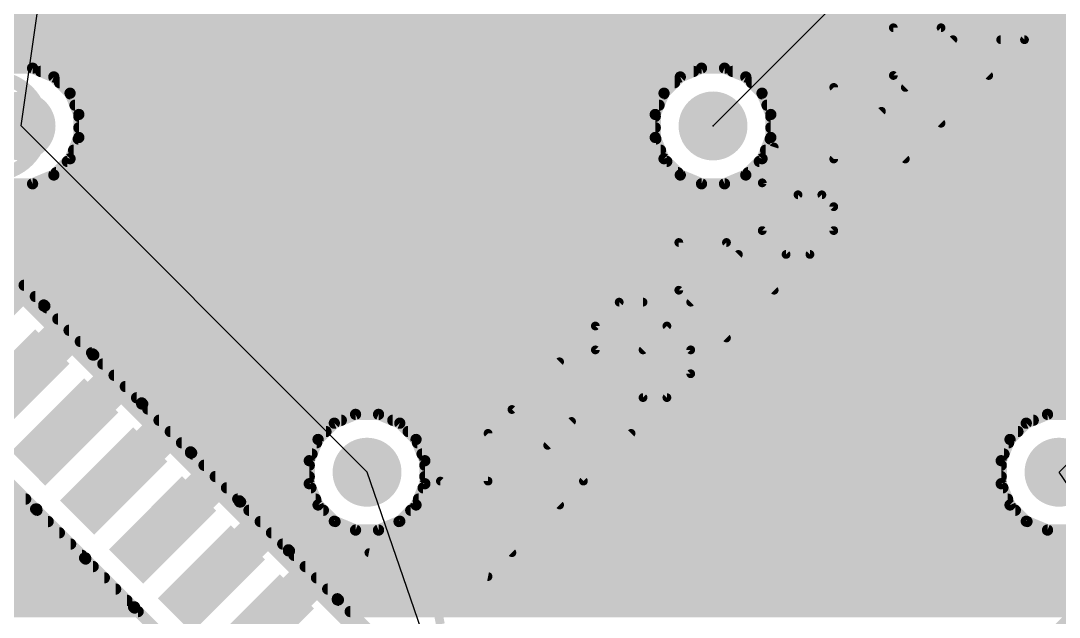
# Model space of a CAD drawing. Extents: x -13 to 61, y -28 to 85.
# Drawn here: x 17 to 29, y 52.33 to 59.22 of the extents above; entities that cross this region are included whole.
import ezdxf

# ---------------------------------------------------------------- set-up
doc = ezdxf.new("R2010")
doc.units = 0
for name, color, linetype in [('1', 22, 'CONTINUOUS'), ('18', 82, 'CONTINUOUS'), ('19', 53, 'CONTINUOUS'), ('21', 253, 'CONTINUOUS'), ('23', 7, 'CONTINUOUS'), ('27', 253, 'CONTINUOUS'), ('51', 253, 'CONTINUOUS')]:
    doc.layers.add(name, color=color, linetype=linetype)

# ---------------------------------------------------------------- blocks, each defined once
blk = doc.blocks.new('RECT')
blk.add_solid([(-0.5, -0.5), (0.5, -0.5), (-0.5, 0.5), (0.5, 0.5)])
blk = doc.blocks.new('ROUNDV')
at = {"const_width": 0.5}
blk.add_lwpolyline([(0, -0.25, 1), (0, 0.25, 1), (0, -0.25)], format="xyb", dxfattribs=at)

msp = doc.modelspace()

# ---------------------------------------------------------------- linework, layer by layer
at = {"layer": '1', "const_width": 0.13}
for points in [[(16.4751, 59.28), (33.5249, 59.28)], [(16.3451, 59.15), (33.6549, 59.15)], [(16.2151, 59.02), (33.7849, 59.02)], [(16.0851, 58.89), (33.9149, 58.89)], [(15.9551, 58.76), (34.0449, 58.76)], [(17.1329, 58.6682), (16.8671, 58.6682)], [(17.3785, 58.5665), (17.1329, 58.6682)], [(24.8671, 58.6682), (24.6215, 58.5665)], [(25.1329, 58.6682), (24.8671, 58.6682)], [(25.3785, 58.5665), (25.1329, 58.6682)], [(17.2251, 58.63), (24.7749, 58.63)], [(17.5665, 58.3785), (17.3785, 58.5665)], [(24.6215, 58.5665), (24.4335, 58.3785)], [(25.2251, 58.63), (32.7749, 58.63)], [(25.5665, 58.3785), (25.3785, 58.5665)], [(17.445, 58.5), (24.555, 58.5)], [(25.445, 58.5), (32.555, 58.5)], [(17.6682, 58.1329), (17.5665, 58.3785)], [(17.57, 58.37), (24.43, 58.37)], [(24.4335, 58.3785), (24.3318, 58.1329)], [(25.6682, 58.1329), (25.5665, 58.3785)], [(25.57, 58.37), (32.43, 58.37)], [(17.6238, 58.24), (24.3762, 58.24)], [(25.6238, 58.24), (32.3762, 58.24)], [(17.6682, 57.8671), (17.6682, 58.1329)], [(17.6682, 58.11), (24.3318, 58.11)], [(24.3318, 58.1329), (24.3318, 57.8671)], [(25.6682, 57.8671), (25.6682, 58.1329)], [(25.6682, 58.11), (32.3318, 58.11)], [(17.6682, 57.98), (24.3318, 57.98)], [(25.6682, 57.98), (32.3318, 57.98)], [(17.5665, 57.6215), (17.6682, 57.8671)], [(17.6611, 57.85), (24.3389, 57.85)], [(24.3318, 57.8671), (24.4335, 57.6215)], [(25.5665, 57.6215), (25.6682, 57.8671)], [(25.6611, 57.85), (32.3389, 57.85)], [(17.6073, 57.72), (24.3927, 57.72)], [(25.6073, 57.72), (32.3927, 57.72)], [(17.3785, 57.4335), (17.5665, 57.6215)], [(17.535, 57.59), (24.465, 57.59)], [(24.4335, 57.6215), (24.6215, 57.4335)], [(25.3785, 57.4335), (25.5665, 57.6215)], [(25.535, 57.59), (32.465, 57.59)], [(17.405, 57.46), (24.595, 57.46)], [(25.405, 57.46), (32.595, 57.46)], [(15.8651, 57.33), (34.1349, 57.33)], [(16.8671, 57.3318), (17.1329, 57.3318)], [(17.1329, 57.3318), (17.3785, 57.4335)], [(24.6215, 57.4335), (24.8671, 57.3318)], [(24.8671, 57.3318), (25.1329, 57.3318)], [(25.1329, 57.3318), (25.3785, 57.4335)], [(15.9951, 57.2), (34.0049, 57.2)], [(16.1251, 57.07), (33.8749, 57.07)], [(16.2551, 56.94), (33.7449, 56.94)], [(16.3851, 56.81), (33.6149, 56.81)], [(16.5151, 56.68), (33.4849, 56.68)], [(16.6451, 56.55), (33.3549, 56.55)], [(17.2629, 55.9322), (16.7096, 56.4855)], [(16.7751, 56.42), (33.2249, 56.42)], [(16.9051, 56.29), (33.0949, 56.29)], [(17.0351, 56.16), (32.9649, 56.16)], [(17.1651, 56.03), (32.8349, 56.03)], [(17.2629, 55.9198), (17.2629, 55.9322)], [(17.2753, 55.9198), (17.2629, 55.9198)], [(17.8286, 55.3665), (17.2753, 55.9198)], [(17.2951, 55.9), (32.7049, 55.9)], [(17.4251, 55.77), (32.5749, 55.77)], [(17.5551, 55.64), (32.4449, 55.64)], [(17.6851, 55.51), (32.3149, 55.51)], [(17.8151, 55.38), (32.1849, 55.38)], [(17.8286, 55.3541), (17.8286, 55.3665)], [(17.841, 55.3541), (17.8286, 55.3541)], [(18.3943, 54.8008), (17.841, 55.3541)], [(17.9451, 55.25), (32.0549, 55.25)], [(18.0751, 55.12), (31.9249, 55.12)], [(18.2051, 54.99), (31.7949, 54.99)], [(18.3351, 54.86), (31.6649, 54.86)], [(18.3943, 54.7884), (18.3943, 54.8008)], [(18.4067, 54.7884), (18.3943, 54.7884)], [(18.96, 54.2351), (18.4067, 54.7884)], [(18.4651, 54.73), (31.5349, 54.73)], [(18.5951, 54.6), (20.7024, 54.6)], [(20.6215, 54.5665), (20.4335, 54.3785)], [(20.8671, 54.6682), (20.6215, 54.5665)], [(21.1329, 54.6682), (20.8671, 54.6682)], [(21.3785, 54.5665), (21.1329, 54.6682)], [(21.2976, 54.6), (28.7024, 54.6)], [(21.5665, 54.3785), (21.3785, 54.5665)], [(28.6215, 54.5665), (28.4335, 54.3785)], [(28.8671, 54.6682), (28.6215, 54.5665)], [(29.1329, 54.6682), (28.8671, 54.6682)], [(18.7251, 54.47), (20.525, 54.47)], [(21.475, 54.47), (28.525, 54.47)], [(18.8551, 54.34), (20.4176, 54.34)], [(20.4335, 54.3785), (20.3318, 54.1329)], [(21.6682, 54.1329), (21.5665, 54.3785)], [(21.5824, 54.34), (28.4176, 54.34)], [(28.4335, 54.3785), (28.3318, 54.1329)], [(18.96, 54.2227), (18.96, 54.2351)], [(18.9724, 54.2227), (18.96, 54.2227)], [(19.5257, 53.6694), (18.9724, 54.2227)], [(18.9851, 54.21), (20.3637, 54.21)], [(21.6363, 54.21), (28.3637, 54.21)], [(16.615, 54.1281), (17.1683, 53.5748)], [(20.3318, 54.1329), (20.3318, 53.8671)], [(21.6682, 53.8671), (21.6682, 54.1329)], [(28.3318, 54.1329), (28.3318, 53.8671)], [(19.1151, 54.08), (20.3318, 54.08)], [(21.6682, 54.08), (28.3318, 54.08)], [(19.2451, 53.95), (20.3318, 53.95)], [(20.3318, 53.8671), (20.4335, 53.6215)], [(21.5665, 53.6215), (21.6682, 53.8671)], [(21.6682, 53.95), (28.3318, 53.95)], [(28.3318, 53.8671), (28.4335, 53.6215)], [(19.3751, 53.82), (20.3513, 53.82)], [(21.6487, 53.82), (28.3513, 53.82)], [(0.6492, 53.69), (17.0531, 53.69)], [(19.5051, 53.69), (20.4052, 53.69)], [(19.5257, 53.657), (19.5257, 53.6694)], [(19.5381, 53.657), (19.5257, 53.657)], [(20.0914, 53.1038), (19.5381, 53.657)], [(20.4335, 53.6215), (20.6215, 53.4335)], [(21.3785, 53.4335), (21.5665, 53.6215)], [(21.5948, 53.69), (28.4052, 53.69)], [(28.4335, 53.6215), (28.6215, 53.4335)], [(0.6492, 53.56), (17.1831, 53.56)], [(17.1683, 53.5748), (17.1807, 53.5748)], [(17.1807, 53.5748), (17.1807, 53.5624)], [(17.1807, 53.5624), (17.734, 53.0091)], [(19.6351, 53.56), (20.495, 53.56)], [(21.505, 53.56), (28.495, 53.56)], [(0.6492, 53.43), (17.3131, 53.43)], [(19.7651, 53.43), (20.63, 53.43)], [(20.6215, 53.4335), (20.8671, 53.3318)], [(21.1329, 53.3318), (21.3785, 53.4335)], [(21.37, 53.43), (28.63, 53.43)], [(28.6215, 53.4335), (28.8671, 53.3318)], [(0.6492, 53.3), (17.4431, 53.3)], [(19.8951, 53.3), (30.1049, 53.3)], [(20.8671, 53.3318), (21.1329, 53.3318)], [(28.8671, 53.3318), (29.1329, 53.3318)], [(0.6492, 53.17), (17.5731, 53.17)], [(20.0251, 53.17), (29.9749, 53.17)], [(0.6492, 53.04), (17.7031, 53.04)], [(17.734, 53.0091), (17.7464, 53.0091)], [(17.7464, 53.0091), (17.7464, 52.9967)], [(20.0914, 53.0914), (20.0914, 53.1038)], [(20.1038, 53.0914), (20.0914, 53.0914)], [(20.657, 52.5381), (20.1038, 53.0914)], [(20.1551, 53.04), (29.8449, 53.04)], [(0.6492, 52.91), (17.8331, 52.91)], [(17.7464, 52.9967), (18.2997, 52.4435)], [(20.2851, 52.91), (29.7149, 52.91)], [(0.6492, 52.78), (17.9631, 52.78)], [(20.4151, 52.78), (29.5849, 52.78)], [(0.6492, 52.65), (18.0931, 52.65)], [(20.5451, 52.65), (29.4549, 52.65)], [(20.657, 52.5257), (20.657, 52.5381)], [(20.6694, 52.5257), (20.657, 52.5257)], [(21.2227, 51.9724), (20.6694, 52.5257)], [(29.3306, 52.5257), (28.7773, 51.9724)], [(0.6492, 52.52), (18.2231, 52.52)], [(18.2997, 52.4435), (18.3121, 52.4435)], [(18.3121, 52.4435), (18.3121, 52.4311)], [(18.3121, 52.4311), (18.8654, 51.8778)], [(20.6751, 52.52), (29.3249, 52.52)], [(0.6492, 52.39), (18.3531, 52.39)], [(20.8051, 52.39), (29.1949, 52.39)]]:
    msp.add_lwpolyline(points, dxfattribs=at)
at = {"layer": '1', "const_width": 0.065}
for points in [[(17.1453, 58.6982, 1), (17.1205, 58.6382)], [(17.1329, 58.6357, 1), (17.1329, 58.7007)], [(24.8671, 58.7007, 1), (24.8671, 58.6357)], [(24.8795, 58.6382, 1), (24.8546, 58.6982)], [(25.1453, 58.6982, 1), (25.1205, 58.6382)], [(25.1329, 58.6357, 1), (25.1329, 58.7007)], [(17.2251, 58.6625, 1), (17.2251, 58.5975)], [(17.4015, 58.5894, 1), (17.3555, 58.5435)], [(17.3661, 58.5364, 1), (17.3909, 58.5965)], [(24.6091, 58.5965, 1), (24.6339, 58.5364)], [(24.6445, 58.5435, 1), (24.5985, 58.5894)], [(24.7749, 58.5975, 1), (24.7749, 58.6625)], [(25.2251, 58.6625, 1), (25.2251, 58.5975)], [(25.4015, 58.5894, 1), (25.3555, 58.5435)], [(25.3661, 58.5364, 1), (25.3909, 58.5965)], [(17.445, 58.5325, 1), (17.445, 58.4675)], [(24.555, 58.4675, 1), (24.555, 58.5325)], [(25.445, 58.5325, 1), (25.445, 58.4675)], [(17.5965, 58.3909, 1), (17.5364, 58.3661)], [(17.57, 58.4025, 1), (17.57, 58.3375)], [(17.5435, 58.3555, 1), (17.5894, 58.4015)], [(24.4105, 58.4015, 1), (24.4565, 58.3555)], [(24.4636, 58.3661, 1), (24.4035, 58.3909)], [(24.43, 58.3375, 1), (24.43, 58.4025)], [(25.5965, 58.3909, 1), (25.5364, 58.3661)], [(25.57, 58.4025, 1), (25.57, 58.3375)], [(25.5435, 58.3555, 1), (25.5894, 58.4015)], [(17.6238, 58.2725, 1), (17.6238, 58.2075)], [(24.3762, 58.2075, 1), (24.3762, 58.2725)], [(25.6238, 58.2725, 1), (25.6238, 58.2075)], [(17.7007, 58.1329, 1), (17.6357, 58.1329)], [(17.6682, 58.1425, 1), (17.6682, 58.0775)], [(17.6382, 58.1205, 1), (17.6982, 58.1453)], [(24.3643, 58.1329, 1), (24.2993, 58.1329)], [(24.3018, 58.1453, 1), (24.3618, 58.1205)], [(24.3318, 58.0775, 1), (24.3318, 58.1425)], [(25.7007, 58.1329, 1), (25.6357, 58.1329)], [(25.6682, 58.1425, 1), (25.6682, 58.0775)], [(25.6382, 58.1205, 1), (25.6982, 58.1453)], [(17.6682, 58.0125, 1), (17.6682, 57.9475)], [(24.3318, 57.9475, 1), (24.3318, 58.0125)], [(25.6682, 58.0125, 1), (25.6682, 57.9475)], [(17.6611, 57.8825, 1), (17.6611, 57.8175)], [(17.6357, 57.8671, 1), (17.7007, 57.8671)], [(17.6982, 57.8546, 1), (17.6382, 57.8795)], [(24.3618, 57.8795, 1), (24.3018, 57.8546)], [(24.2993, 57.8671, 1), (24.3643, 57.8671)], [(24.3389, 57.8175, 1), (24.3389, 57.8825)], [(25.6611, 57.8825, 1), (25.6611, 57.8175)], [(25.6357, 57.8671, 1), (25.7007, 57.8671)], [(25.6982, 57.8546, 1), (25.6382, 57.8795)], [(17.6073, 57.7525, 1), (17.6073, 57.6875)], [(24.3927, 57.6875, 1), (24.3927, 57.7525)], [(25.6073, 57.7525, 1), (25.6073, 57.6875)], [(17.535, 57.6225, 1), (17.535, 57.5575)], [(17.5364, 57.6339, 1), (17.5965, 57.6091)], [(17.5894, 57.5985, 1), (17.5435, 57.6445)], [(24.4565, 57.6445, 1), (24.4105, 57.5985)], [(24.4035, 57.6091, 1), (24.4636, 57.6339)], [(24.465, 57.5575, 1), (24.465, 57.6225)], [(25.535, 57.6225, 1), (25.535, 57.5575)], [(25.5364, 57.6339, 1), (25.5965, 57.6091)], [(25.5894, 57.5985, 1), (25.5435, 57.6445)], [(17.405, 57.4925, 1), (17.405, 57.4275)], [(24.595, 57.4275, 1), (24.595, 57.4925)], [(25.405, 57.4925, 1), (25.405, 57.4275)], [(17.1205, 57.3618, 1), (17.1453, 57.3018)], [(17.1329, 57.2993, 1), (17.1329, 57.3643)], [(17.3555, 57.4565, 1), (17.4015, 57.4105)], [(17.3909, 57.4035, 1), (17.3661, 57.4636)], [(24.6339, 57.4636, 1), (24.6091, 57.4035)], [(24.5985, 57.4105, 1), (24.6445, 57.4565)], [(24.8671, 57.3643, 1), (24.8671, 57.2993)], [(24.8546, 57.3018, 1), (24.8795, 57.3618)], [(25.1205, 57.3618, 1), (25.1453, 57.3018)], [(25.1329, 57.2993, 1), (25.1329, 57.3643)], [(25.3555, 57.4565, 1), (25.4015, 57.4105)], [(25.3909, 57.4035, 1), (25.3661, 57.4636)], [(17.0351, 56.1925, 1), (17.0351, 56.1275)], [(17.1651, 56.0625, 1), (17.1651, 55.9975)], [(17.2954, 55.9322, 1), (17.2304, 55.9322)], [(17.2629, 55.9523, 1), (17.2629, 55.8873)], [(17.2304, 55.9198, 1), (17.2954, 55.9198)], [(17.24, 55.9092, 1), (17.2859, 55.9552)], [(17.2983, 55.9428, 1), (17.2523, 55.8968)], [(17.2951, 55.9325, 1), (17.2951, 55.8675)], [(17.2753, 55.8873, 1), (17.2753, 55.9523)], [(17.4251, 55.8025, 1), (17.4251, 55.7375)], [(17.5551, 55.6725, 1), (17.5551, 55.6075)], [(17.6851, 55.5425, 1), (17.6851, 55.4775)], [(17.8151, 55.4125, 1), (17.8151, 55.3475)], [(17.8611, 55.3665, 1), (17.7961, 55.3665)], [(17.8286, 55.3866, 1), (17.8286, 55.3216)], [(17.7961, 55.3541, 1), (17.8611, 55.3541)], [(17.8056, 55.3435, 1), (17.8516, 55.3895)], [(17.864, 55.3771, 1), (17.818, 55.3311)], [(17.841, 55.3216, 1), (17.841, 55.3866)], [(17.9451, 55.2825, 1), (17.9451, 55.2175)], [(18.0751, 55.1525, 1), (18.0751, 55.0875)], [(18.2051, 55.0225, 1), (18.2051, 54.9575)], [(18.3351, 54.8925, 1), (18.3351, 54.8275)], [(18.4268, 54.8008, 1), (18.3618, 54.8008)], [(18.3943, 54.8209, 1), (18.3943, 54.7559)], [(18.3618, 54.7884, 1), (18.4268, 54.7884)], [(18.3713, 54.7778, 1), (18.4173, 54.8238)], [(18.4297, 54.8114, 1), (18.3837, 54.7654)], [(18.4067, 54.7559, 1), (18.4067, 54.8209)], [(18.4651, 54.7625, 1), (18.4651, 54.6975)], [(18.5951, 54.6325, 1), (18.5951, 54.5675)], [(20.6091, 54.5965, 1), (20.6339, 54.5364)], [(20.6445, 54.5435, 1), (20.5985, 54.5894)], [(20.7024, 54.5675, 1), (20.7024, 54.6325)], [(20.8671, 54.7007, 1), (20.8671, 54.6357)], [(20.8795, 54.6382, 1), (20.8546, 54.6982)], [(21.1453, 54.6982, 1), (21.1205, 54.6382)], [(21.1329, 54.6357, 1), (21.1329, 54.7007)], [(21.2976, 54.6325, 1), (21.2976, 54.5675)], [(21.4015, 54.5894, 1), (21.3555, 54.5435)], [(21.3661, 54.5364, 1), (21.3909, 54.5965)], [(28.6091, 54.5965, 1), (28.6339, 54.5364)], [(28.6445, 54.5435, 1), (28.5985, 54.5894)], [(28.7024, 54.5675, 1), (28.7024, 54.6325)], [(28.8671, 54.7007, 1), (28.8671, 54.6357)], [(28.8795, 54.6382, 1), (28.8546, 54.6982)], [(18.7251, 54.5025, 1), (18.7251, 54.4375)], [(20.525, 54.4375, 1), (20.525, 54.5025)], [(21.475, 54.5025, 1), (21.475, 54.4375)], [(28.525, 54.4375, 1), (28.525, 54.5025)], [(18.8551, 54.3725, 1), (18.8551, 54.3075)], [(20.4105, 54.4015, 1), (20.4565, 54.3555)], [(20.4636, 54.3661, 1), (20.4035, 54.3909)], [(20.4176, 54.3075, 1), (20.4176, 54.3725)], [(21.5965, 54.3909, 1), (21.5364, 54.3661)], [(21.5435, 54.3555, 1), (21.5894, 54.4015)], [(21.5824, 54.3725, 1), (21.5824, 54.3075)], [(28.4105, 54.4015, 1), (28.4565, 54.3555)], [(28.4636, 54.3661, 1), (28.4035, 54.3909)], [(28.4176, 54.3075, 1), (28.4176, 54.3725)], [(18.9925, 54.2351, 1), (18.9275, 54.2351)], [(18.96, 54.2552, 1), (18.96, 54.1902)], [(18.937, 54.2121, 1), (18.983, 54.2581)], [(18.9954, 54.2457, 1), (18.9494, 54.1997)], [(18.9851, 54.2425, 1), (18.9851, 54.1775)], [(18.9724, 54.1902, 1), (18.9724, 54.2552)], [(20.3637, 54.1775, 1), (20.3637, 54.2425)], [(21.6363, 54.2425, 1), (21.6363, 54.1775)], [(28.3637, 54.1775, 1), (28.3637, 54.2425)], [(18.9275, 54.2227, 1), (18.9925, 54.2227)], [(20.3643, 54.1329, 1), (20.2993, 54.1329)], [(20.3018, 54.1453, 1), (20.3618, 54.1205)], [(21.7007, 54.1329, 1), (21.6357, 54.1329)], [(21.6382, 54.1205, 1), (21.6982, 54.1453)], [(28.3643, 54.1329, 1), (28.2993, 54.1329)], [(28.3018, 54.1453, 1), (28.3618, 54.1205)], [(19.1151, 54.1125, 1), (19.1151, 54.0475)], [(20.3318, 54.0475, 1), (20.3318, 54.1125)], [(21.6682, 54.1125, 1), (21.6682, 54.0475)], [(28.3318, 54.0475, 1), (28.3318, 54.1125)], [(19.2451, 53.9825, 1), (19.2451, 53.9175)], [(20.3618, 53.8795, 1), (20.3018, 53.8546)], [(20.3318, 53.9175, 1), (20.3318, 53.9825)], [(21.6682, 53.9825, 1), (21.6682, 53.9175)], [(21.6982, 53.8546, 1), (21.6382, 53.8795)], [(28.3618, 53.8795, 1), (28.3018, 53.8546)], [(28.3318, 53.9175, 1), (28.3318, 53.9825)], [(19.3751, 53.8525, 1), (19.3751, 53.7875)], [(20.2993, 53.8671, 1), (20.3643, 53.8671)], [(20.3513, 53.7875, 1), (20.3513, 53.8525)], [(21.6487, 53.8525, 1), (21.6487, 53.7875)], [(21.6357, 53.8671, 1), (21.7007, 53.8671)], [(28.2993, 53.8671, 1), (28.3643, 53.8671)], [(28.3513, 53.7875, 1), (28.3513, 53.8525)], [(17.0531, 53.6575, 1), (17.0531, 53.7225)], [(19.5051, 53.7225, 1), (19.5051, 53.6575)], [(19.5582, 53.6694, 1), (19.4932, 53.6694)], [(19.5257, 53.6895, 1), (19.5257, 53.6245)], [(19.4932, 53.657, 1), (19.5582, 53.657)], [(19.5027, 53.6465, 1), (19.5487, 53.6924)], [(19.561, 53.68, 1), (19.5151, 53.6341)], [(19.5381, 53.6245, 1), (19.5381, 53.6895)], [(20.4565, 53.6445, 1), (20.4105, 53.5985)], [(20.4052, 53.6575, 1), (20.4052, 53.7225)], [(21.5894, 53.5985, 1), (21.5435, 53.6445)], [(21.5948, 53.7225, 1), (21.5948, 53.6575)], [(28.4565, 53.6445, 1), (28.4105, 53.5985)], [(28.4052, 53.6575, 1), (28.4052, 53.7225)], [(17.1683, 53.6073, 1), (17.1683, 53.5423)], [(17.1453, 53.5518, 1), (17.1913, 53.5978)], [(17.2132, 53.5748, 1), (17.1482, 53.5748)], [(17.2037, 53.5854, 1), (17.1577, 53.5395)], [(17.1482, 53.5624, 1), (17.2132, 53.5624)], [(17.1807, 53.5423, 1), (17.1807, 53.6073)], [(17.1831, 53.5275, 1), (17.1831, 53.5925)], [(19.6351, 53.5925, 1), (19.6351, 53.5275)], [(20.4035, 53.6091, 1), (20.4636, 53.6339)], [(20.495, 53.5275, 1), (20.495, 53.5925)], [(21.505, 53.5925, 1), (21.505, 53.5275)], [(21.5364, 53.6339, 1), (21.5965, 53.6091)], [(28.4035, 53.6091, 1), (28.4636, 53.6339)], [(28.495, 53.5275, 1), (28.495, 53.5925)], [(17.3131, 53.3975, 1), (17.3131, 53.4625)], [(19.7651, 53.4625, 1), (19.7651, 53.3975)], [(20.6339, 53.4636, 1), (20.6091, 53.4035)], [(20.5985, 53.4105, 1), (20.6445, 53.4565)], [(20.63, 53.3975, 1), (20.63, 53.4625)], [(21.37, 53.4625, 1), (21.37, 53.3975)], [(21.3555, 53.4565, 1), (21.4015, 53.4105)], [(21.3909, 53.4035, 1), (21.3661, 53.4636)], [(28.6339, 53.4636, 1), (28.6091, 53.4035)], [(28.5985, 53.4105, 1), (28.6445, 53.4565)], [(28.63, 53.3975, 1), (28.63, 53.4625)], [(17.4431, 53.2675, 1), (17.4431, 53.3325)], [(19.8951, 53.3325, 1), (19.8951, 53.2675)], [(20.8671, 53.3643, 1), (20.8671, 53.2993)], [(20.8546, 53.3018, 1), (20.8795, 53.3618)], [(21.1205, 53.3618, 1), (21.1453, 53.3018)], [(21.1329, 53.2993, 1), (21.1329, 53.3643)], [(28.8671, 53.3643, 1), (28.8671, 53.2993)], [(28.8546, 53.3018, 1), (28.8795, 53.3618)], [(17.5731, 53.1375, 1), (17.5731, 53.2025)], [(20.0251, 53.2025, 1), (20.0251, 53.1375)], [(17.734, 53.0416, 1), (17.734, 52.9766)], [(17.7031, 53.0075, 1), (17.7031, 53.0725)], [(17.7789, 53.0091, 1), (17.7139, 53.0091)], [(17.7464, 52.9766, 1), (17.7464, 53.0416)], [(20.1239, 53.1038, 1), (20.0589, 53.1038)], [(20.0914, 53.1239, 1), (20.0914, 53.0589)], [(20.0589, 53.0914, 1), (20.1239, 53.0914)], [(20.0684, 53.0808, 1), (20.1143, 53.1267)], [(20.1267, 53.1143, 1), (20.0808, 53.0684)], [(20.1038, 53.0589, 1), (20.1038, 53.1239)], [(20.1551, 53.0725, 1), (20.1551, 53.0075)], [(17.711, 52.9862, 1), (17.757, 53.0321)], [(17.7694, 53.0197, 1), (17.7234, 52.9738)], [(17.7139, 52.9967, 1), (17.7789, 52.9967)], [(17.8331, 52.8775, 1), (17.8331, 52.9425)], [(20.2851, 52.9425, 1), (20.2851, 52.8775)], [(17.9631, 52.7475, 1), (17.9631, 52.8125)], [(20.4151, 52.8125, 1), (20.4151, 52.7475)], [(18.0931, 52.6175, 1), (18.0931, 52.6825)], [(20.5451, 52.6825, 1), (20.5451, 52.6175)], [(20.6895, 52.5381, 1), (20.6245, 52.5381)], [(20.657, 52.5582, 1), (20.657, 52.4932)], [(20.6341, 52.5151, 1), (20.68, 52.561)], [(20.6924, 52.5487, 1), (20.6465, 52.5027)], [(20.6694, 52.4932, 1), (20.6694, 52.5582)], [(18.2231, 52.4875, 1), (18.2231, 52.5525)], [(18.2997, 52.476, 1), (18.2997, 52.411)], [(18.2767, 52.4205, 1), (18.3227, 52.4664)], [(18.3446, 52.4435, 1), (18.2796, 52.4435)], [(18.3351, 52.454, 1), (18.2891, 52.4081)], [(18.3121, 52.411, 1), (18.3121, 52.476)], [(20.6245, 52.5257, 1), (20.6895, 52.5257)], [(20.6751, 52.5525, 1), (20.6751, 52.4875)], [(18.2796, 52.4311, 1), (18.3446, 52.4311)], [(18.3531, 52.3575, 1), (18.3531, 52.4225)], [(20.8051, 52.4225, 1), (20.8051, 52.3575)]]:
    msp.add_lwpolyline(points, format="xyb", dxfattribs=at)
at = {"layer": '19'}
for p, q in [((25, 58), (29, 62)), ((17, 58), (17.5047, 61.5355)), ((21, 54), (17, 58)), ((29, 54), (33, 58)), ((22.5958, 49.3733), (21, 54)), ((30.2326, 52.2017), (29, 54))]:
    msp.add_line(p, q, dxfattribs=at)
at = {"layer": '21', "const_width": 0.1524}
msp.add_lwpolyline([(16.6843, 57.4411, 1), (16.6843, 58.5589, 1), (16.6843, 57.4411)], format="xyb", dxfattribs=at)
msp.add_lwpolyline([(25, 48.0496), (15.3551, 57.6945)], dxfattribs=at)
at = {"layer": '23'}
msp.add_point((25, 58), dxfattribs=at)
at = {"layer": '27', "const_width": 0.1016}
for points in [[(28.8765, 59.2722), (28.6008, 58.9966)], [(27.0849, 58.5831), (27.0849, 59.1344)], [(27.0849, 59.1344), (27.6361, 59.1344)], [(27.6361, 59.1344), (28.1874, 58.5831)], [(27.2227, 58.4453), (27.774, 58.9966)], [(28.6008, 58.9966), (28.3252, 58.9966)], [(27.6361, 58.0319), (27.0849, 58.5831)], [(27.2227, 57.6184), (26.3958, 58.4453)], [(26.3958, 58.4453), (26.3958, 57.6184)], [(26.3958, 57.6184), (26.9471, 58.1697)], [(25.7067, 57.7562), (25.5689, 57.3428)], [(25.5689, 57.3428), (25.5689, 56.7915)], [(25.9824, 57.205), (25.5689, 56.7915)], [(26.258, 57.205), (25.9824, 57.205)], [(26.3958, 57.0672), (26.258, 57.205)], [(26.3958, 56.7915), (26.3958, 57.0672)], [(25.5689, 56.7915), (25.8446, 56.5159)], [(26.1202, 56.5159), (26.3958, 56.7915)], [(24.6042, 56.1025), (24.6042, 56.6537)], [(24.6042, 56.6537), (25.1555, 56.6537)], [(25.1555, 56.6537), (25.7067, 56.1025)], [(24.742, 55.9646), (25.2933, 56.5159)], [(25.8446, 56.5159), (26.1202, 56.5159)], [(25.1555, 55.5512), (24.6042, 56.1025)], [(23.9151, 55.9646), (23.6395, 55.689)], [(24.1908, 55.9646), (23.9151, 55.9646)], [(23.6395, 55.689), (23.6395, 55.4134)], [(24.4664, 55.689), (24.1908, 55.4134)], [(24.742, 55.4134), (24.4664, 55.689)], [(23.6395, 55.4134), (24.1908, 54.8621)], [(24.742, 55.1378), (24.742, 55.4134)], [(23.2261, 55.2756), (22.6748, 54.7243)], [(24.4664, 54.8621), (24.742, 55.1378)], [(24.1908, 54.8621), (24.4664, 54.8621)], [(22.6748, 54.7243), (23.5017, 53.8974)], [(23.0883, 54.3109), (23.3639, 54.5865)], [(22.3992, 53.8974), (22.3992, 54.4487)], [(22.3992, 54.4487), (23.2261, 53.6218)], [(23.5017, 53.8974), (24.053, 54.4487)], [(22.6748, 53.0705), (21.8479, 53.8974)], [(21.8479, 53.8974), (22.3992, 53.8974)], [(21.5723, 53.6218), (21.8479, 52.2437)], [(21.021, 53.0705), (22.3992, 52.7949)]]:
    msp.add_lwpolyline(points, dxfattribs=at)
at = {"layer": '27', "const_width": 0.0508}
for points in [[(27.1103, 59.1344, 1), (27.0595, 59.1344)], [(27.0849, 59.1598, 1), (27.0849, 59.109)], [(27.6541, 59.1523, 1), (27.6182, 59.1164)], [(27.6361, 59.109, 1), (27.6361, 59.1598)], [(27.7919, 58.9786, 1), (27.756, 59.0145)], [(28.3252, 59.022, 1), (28.3252, 58.9712)], [(28.5829, 59.0145, 1), (28.6188, 58.9786)], [(28.6008, 58.9712, 1), (28.6008, 59.022)], [(27.1028, 58.6011, 1), (27.0669, 58.5652)], [(27.0595, 58.5831, 1), (27.1103, 58.5831)], [(28.1694, 58.5652, 1), (28.2054, 58.6011)], [(26.4138, 58.4633, 1), (26.3778, 58.4273)], [(26.4212, 58.4453, 1), (26.3704, 58.4453)], [(27.2047, 58.4633, 1), (27.2407, 58.4273)], [(26.965, 58.1517, 1), (26.9291, 58.1876)], [(27.6182, 58.0139, 1), (27.6541, 58.0498)], [(25.7308, 57.7482, 1), (25.6826, 57.7643)], [(26.3778, 57.6364, 1), (26.4138, 57.6005)], [(26.3704, 57.6184, 1), (26.4212, 57.6184)], [(27.2047, 57.6005, 1), (27.2407, 57.6364)], [(25.5943, 57.3428, 1), (25.5435, 57.3428)], [(25.5448, 57.3508, 1), (25.593, 57.3348)], [(25.9824, 57.2304, 1), (25.9824, 57.1796)], [(26.0003, 57.187, 1), (25.9644, 57.2229)], [(26.276, 57.2229, 1), (26.24, 57.187)], [(26.258, 57.1796, 1), (26.258, 57.2304)], [(26.4212, 57.0672, 1), (26.3704, 57.0672)], [(26.3778, 57.0492, 1), (26.4138, 57.0851)], [(25.5435, 56.7915, 1), (25.5943, 56.7915)], [(25.5869, 56.8095, 1), (25.551, 56.7736)], [(25.551, 56.8095, 1), (25.5869, 56.7736)], [(26.3704, 56.7915, 1), (26.4212, 56.7915)], [(26.4138, 56.7736, 1), (26.3778, 56.8095)], [(24.6296, 56.6537, 1), (24.5788, 56.6537)], [(24.6042, 56.6791, 1), (24.6042, 56.6283)], [(25.1734, 56.6717, 1), (25.1375, 56.6358)], [(25.1555, 56.6283, 1), (25.1555, 56.6791)], [(25.3113, 56.4979, 1), (25.2753, 56.5339)], [(25.8446, 56.5413, 1), (25.8446, 56.4905)], [(25.8266, 56.4979, 1), (25.8625, 56.5339)], [(26.1022, 56.5339, 1), (26.1381, 56.4979)], [(26.1202, 56.4905, 1), (26.1202, 56.5413)], [(24.5788, 56.1025, 1), (24.6296, 56.1025)], [(24.6222, 56.1204, 1), (24.5863, 56.0845)], [(25.6888, 56.0845, 1), (25.7247, 56.1204)], [(23.9151, 55.99, 1), (23.9151, 55.9392)], [(23.9331, 55.9467, 1), (23.8972, 55.9826)], [(24.1908, 55.9392, 1), (24.1908, 55.99)], [(24.7241, 55.9826, 1), (24.76, 55.9467)], [(23.6649, 55.689, 1), (23.6141, 55.689)], [(23.6216, 55.707, 1), (23.6575, 55.6711)], [(24.4844, 55.707, 1), (24.4484, 55.6711)], [(24.4844, 55.6711, 1), (24.4484, 55.707)], [(25.1375, 55.5332, 1), (25.1734, 55.5692)], [(23.6141, 55.4134, 1), (23.6649, 55.4134)], [(23.6575, 55.4313, 1), (23.6216, 55.3954)], [(24.1728, 55.4313, 1), (24.2087, 55.3954)], [(24.7674, 55.4134, 1), (24.7166, 55.4134)], [(24.7241, 55.3954, 1), (24.76, 55.4313)], [(23.244, 55.2576, 1), (23.2081, 55.2935)], [(24.7166, 55.1378, 1), (24.7674, 55.1378)], [(24.76, 55.1198, 1), (24.7241, 55.1557)], [(24.1908, 54.8875, 1), (24.1908, 54.8367)], [(24.1728, 54.8442, 1), (24.2087, 54.8801)], [(24.4484, 54.8801, 1), (24.4844, 54.8442)], [(24.4664, 54.8367, 1), (24.4664, 54.8875)], [(22.6928, 54.7423, 1), (22.6569, 54.7064)], [(22.6569, 54.7423, 1), (22.6928, 54.7064)], [(23.3818, 54.5685, 1), (23.3459, 54.6045)], [(22.4246, 54.4487, 1), (22.3738, 54.4487)], [(22.4171, 54.4666, 1), (22.3812, 54.4307)], [(24.0709, 54.4307, 1), (24.035, 54.4666)], [(23.0703, 54.3288, 1), (23.1062, 54.2929)], [(21.8479, 53.9228, 1), (21.8479, 53.872)], [(21.8659, 53.9154, 1), (21.83, 53.8795)], [(22.3738, 53.8974, 1), (22.4246, 53.8974)], [(22.3992, 53.872, 1), (22.3992, 53.9228)], [(23.4837, 53.9154, 1), (23.5197, 53.8795)], [(23.4837, 53.8795, 1), (23.5197, 53.9154)], [(21.5972, 53.6268, 1), (21.5474, 53.6168)], [(23.2081, 53.6038, 1), (23.244, 53.6398)], [(21.026, 53.0954, 1), (21.0161, 53.0456)], [(22.6569, 53.0526, 1), (22.6928, 53.0885)], [(22.3942, 52.77, 1), (22.4042, 52.8198)]]:
    msp.add_lwpolyline(points, format="xyb", dxfattribs=at)

# ---------------------------------------------------------------- block references
at = {"layer": '1', "xscale": 1.1938, "yscale": 0.5588, "rotation": 45}
for p in [(16.939, 55.0302), (17.5047, 54.4645), (18.0704, 53.8988), (18.636, 53.3331), (19.2017, 52.7674), (19.7674, 52.2017)]:
    msp.add_blockref('RECT', p, dxfattribs=at)
at = {"layer": '18', "xscale": 0.7964, "yscale": 0.7964}
for p in [(17, 58), (17, 58), (25, 58), (25, 58), (21, 54), (21, 54), (29, 54), (29, 54)]:
    msp.add_blockref('ROUNDV', p, dxfattribs=at)
at = {"layer": '51', "xscale": 1.0922, "yscale": 0.4572, "rotation": 45}
for p in [(16.4961, 55.7097), (17.0617, 55.144), (17.6274, 54.5783), (18.1931, 54.0126), (18.7588, 53.4469), (19.3245, 52.8813), (19.8902, 52.3156)]:
    msp.add_blockref('RECT', p, dxfattribs=at)

doc.saveas('drawing.dxf')
